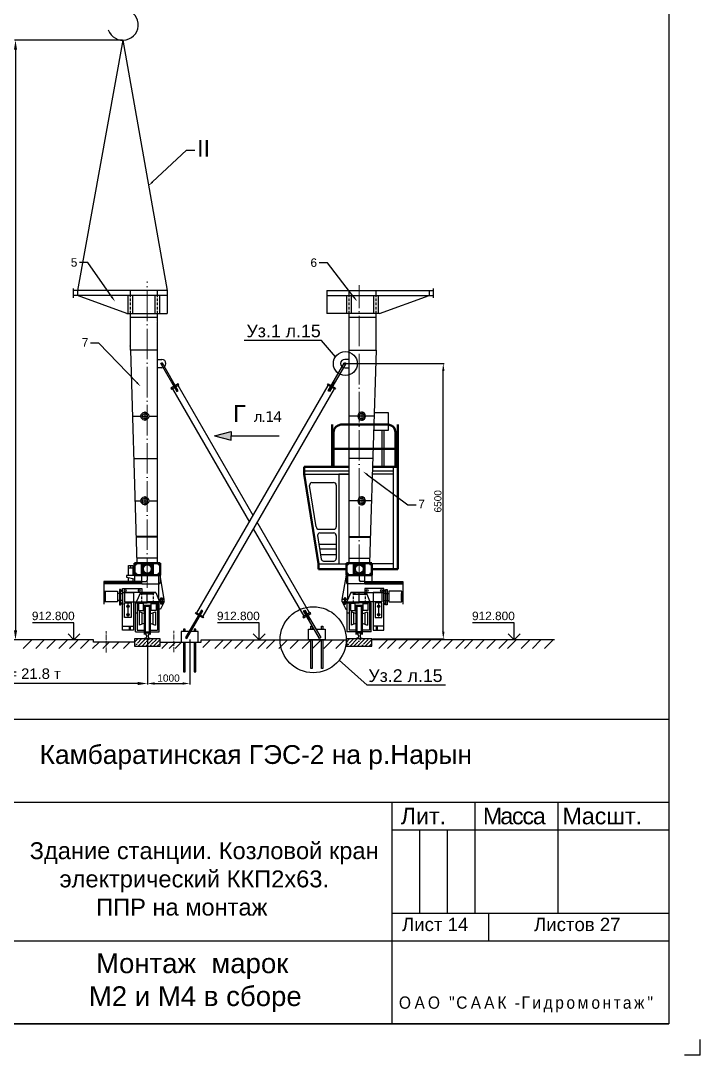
# Model space of a CAD drawing. Header units: millimetres. Extents: x 155577 to 993706, y -295114 to -113927.
# Drawn here: x 579703 to 595742, y -282929 to -258505 of the extents above; entities that cross this region are included whole.
import ezdxf
from ezdxf import colors
from ezdxf.entities.mleader import LeaderData, LeaderLine
from ezdxf.math import Vec2, Vec3

# ---------------------------------------------------------------- set-up
doc = ezdxf.new("R2010")
doc.units = ezdxf.units.MM
doc.linetypes.add('ACAD_ISO04W100', pattern=[30, 24, -3, 0, -3])
doc.linetypes.add('штриховая2', pattern=[9.525, 6.35, -3.175])
doc.layers.add('ось', color=160, linetype='Continuous', lineweight=15)
doc.layers.add('размер', color=84, linetype='Continuous', lineweight=18)
doc.styles.add('rom', font='times.ttf')
doc.styles.get("Standard").update_dxf_attribs({"font": 'arial.ttf'})
doc.dimstyles.new('ISO-25', dxfattribs={"dimtxt": 170, "dimasz": 170, "dimexe": 20, "dimexo": 10, "dimgap": 40, "dimtad": 1, "dimtxsty": 'Standard', "dimcen": 2.5, "dimadec": 0, "dimazin": 0, "dimtfac": 1, "dimtmove": 0, "dimatfit": 3, "dimfxl": 0, "dimarcsym": 0})

# ---------------------------------------------------------------- blocks, each defined once
blk = doc.blocks.new('ГАК ДЭКа')
blk.add_line((284780, 30287), (284780, 29857))
blk.add_circle((284780, 30387), 100)
blk.add_arc((284780, 29494), 363, 198.8478, 90)
blk = doc.blocks.new('A4')
for p, q in [((839385.34, -1948.12), (839385.34, -2235.12)), ((839385.34, -2235.12), (839200.34, -2235.12))]:
    blk.add_line(p, q)
at = {"color": 4}
for q in [(839390.34, -2237.62), (839387.84, -2240.12)]:
    blk.add_line((839390.34, -2240.12), q, dxfattribs=at)
blk = doc.blocks.new('*D63')
at = {"layer": 'Defpoints', "color": 0, "transparency": 16777216}
for p in [(575192, -273101), (582692, -273101), (575192, -274152)]:
    blk.add_point(p, dxfattribs=at)
at = {"layer": 'размер', "color": 0, "lineweight": -2, "transparency": 16777216}
for p, q in [((575192, -273111), (575192, -274172)), ((582692, -273111), (582692, -274172)), ((582467, -274152), (575417, -274152))]:
    blk.add_line(p, q, dxfattribs=at)
at = {"layer": 'размер', "color": 0, "transparency": 16777216}
for points in [[(575417, -274114), (575417, -274189), (575192, -274152)], [(582467, -274114), (582467, -274189), (582692, -274152)]]:
    blk.add_solid(points, dxfattribs=at)
at = {"layer": 'размер', "color": 0, "transparency": 16777216, "insert": (578942, -273922), "char_height": 170, "attachment_point": 5}
blk.add_mtext('{\\H1.4706x;R=7.5 м    г/п = 21.8 т}', dxfattribs=at)
blk = doc.blocks.new('М4')
at = {"lineweight": 50}
for p, q in [((512136, -37683), (512116, -37683)), ((511496, -38253), (511476, -38253))]:
    blk.add_line(p, q, dxfattribs=at)
at = {"lineweight": 30}
for p, q in [((512126, -43144), (512126, -37683)), ((511486, -38348), (511486, -38253)), ((511486, -38348), (511625, -42849)), ((512126, -38348), (511486, -38348)), ((511534, -39904), (511734, -39904)), ((511918, -39904), (512126, -39904)), ((511565, -40904), (512126, -40904)), ((511565, -40904), (512126, -40904)), ((511596, -41904), (511734, -41904)), ((511596, -41904), (511734, -41904)), ((511918, -41904), (512126, -41904)), ((511918, -41904), (512126, -41904))]:
    blk.add_line(p, q, dxfattribs=at)
for p, q in [((511826, -39795), (511826, -40012)), ((511826, -39795), (511826, -40012)), ((511756, -39904), (511896, -39904)), ((511756, -41904), (511896, -41904)), ((511826, -41795), (511826, -42012))]:
    blk.add_line(p, q)
at = {"lineweight": 40}
for p, q in [((511635, -42849), (511615, -42849)), ((511615, -42849), (511635, -42849)), ((512126, -42754), (511622, -42754)), ((512126, -42754), (511622, -42754)), ((512136, -43144), (512116, -43144))]:
    blk.add_line(p, q, dxfattribs=at)
at = {"lineweight": 30}
for centre in [(511826, -39904), (511826, -41904)]:
    blk.add_circle(centre, 92.2, dxfattribs=at)
for centre in [(511826, -39904), (511826, -41904)]:
    blk.add_circle(centre, 60)
blk = doc.blocks.new('М2')
at = {"lineweight": 30}
for p, q in [((510138, -36888), (510138, -37108)), ((512351, -36938), (510138, -36938)), ((512351, -37058), (510138, -37058)), ((510236, -36938), (510236, -37058)), ((511406, -37478), (510236, -37058)), ((511431, -37478), (511431, -37058)), ((511541, -37478), (511541, -37058)), ((512071, -37478), (512071, -37058)), ((512181, -37478), (512181, -37058)), ((512351, -36938), (512351, -37478)), ((511406, -37478), (511666, -37478)), ((511486, -38243), (511486, -37478)), ((512126, -37578), (511486, -37578)), ((511541, -37478), (512351, -37478)), ((512126, -37673), (512126, -37478))]:
    blk.add_line(p, q, dxfattribs=at)
for p, q in [((511486, -37058), (511486, -36938)), ((512126, -37058), (512126, -36938)), ((511426, -37478), (511546, -37478))]:
    blk.add_line(p, q)
at = {"linetype": 'штриховая2', "ltscale": 10}
for p, q in [((511486, -37478), (511486, -37058)), ((512126, -37478), (512126, -37058))]:
    blk.add_line(p, q, dxfattribs=at)
at = {"lineweight": 50}
for p, q in [((512136, -37673), (512116, -37673)), ((511496, -38243), (511476, -38243))]:
    blk.add_line(p, q, dxfattribs=at)
blk = doc.blocks.new('*D117')
at = {"layer": 'Defpoints', "color": 0, "transparency": 16777216}
for p in [(582692, -273101), (583692, -273101), (583692, -274152)]:
    blk.add_point(p, dxfattribs=at)
at = {"layer": 'размер', "color": 0, "lineweight": -2, "transparency": 16777216}
for p, q in [((582692, -273111), (582692, -274172)), ((583692, -273111), (583692, -274172)), ((582862, -274152), (583522, -274152))]:
    blk.add_line(p, q, dxfattribs=at)
at = {"layer": 'размер', "color": 0, "transparency": 16777216}
for points in [[(582862, -274123), (582862, -274180), (582692, -274152)], [(583522, -274123), (583522, -274180), (583692, -274152)]]:
    blk.add_solid(points, dxfattribs=at)
at = {"layer": 'размер', "color": 0, "transparency": 16777216, "insert": (583192, -274025), "char_height": 170, "attachment_point": 5}
blk.add_mtext('1000', dxfattribs=at)
blk = doc.blocks.new('*D118')
at = {"layer": 'Defpoints', "color": 0, "transparency": 16777216}
for p in [(587352, -266601), (589677, -266601), (587992, -273101)]:
    blk.add_point(p, dxfattribs=at)
at = {"layer": 'размер', "color": 0, "lineweight": -2, "transparency": 16777216}
for p, q in [((587362, -266601), (589697, -266601)), ((589677, -272931), (589677, -266771)), ((588002, -273101), (589697, -273101))]:
    blk.add_line(p, q, dxfattribs=at)
at = {"layer": 'размер', "color": 0, "transparency": 16777216}
for points in [[(589649, -266771), (589705, -266771), (589677, -266601)], [(589649, -272931), (589705, -272931), (589677, -273101)]]:
    blk.add_solid(points, dxfattribs=at)
at = {"layer": 'размер', "color": 0, "transparency": 16777216, "insert": (589550, -269851), "char_height": 170, "attachment_point": 5, "rotation": 90}
blk.add_mtext('6500', dxfattribs=at)
blk = doc.blocks.new('*D124')
at = {"layer": 'Defpoints', "color": 0, "transparency": 16777216}
for p in [(582115, -258966), (579580, -273121), (579683, -273121)]:
    blk.add_point(p, dxfattribs=at)
at = {"layer": 'размер', "color": 0, "lineweight": -2, "transparency": 16777216}
for p, q in [((582105, -258966), (579560, -258966)), ((579580, -259191), (579580, -272896)), ((579673, -273121), (579560, -273121))]:
    blk.add_line(p, q, dxfattribs=at)
at = {"layer": 'размер', "color": 0, "transparency": 16777216}
for points in [[(579543, -259191), (579618, -259191), (579580, -258966)], [(579543, -272896), (579618, -272896), (579580, -273121)]]:
    blk.add_solid(points, dxfattribs=at)
at = {"layer": 'размер', "color": 0, "transparency": 16777216, "insert": (579395, -266043), "char_height": 170, "attachment_point": 5, "rotation": 90}
blk.add_mtext('14.1 м', dxfattribs=at)
blk = doc.blocks.new('фаркоп')
for p, q in [((538783, -300891), (544983, -300891)), ((538643, -300988), (538643, -300952)), ((538668, -300988), (538668, -300952)), ((538668, -300988), (538668, -300952)), ((538693, -300988), (538693, -300952)), ((538693, -300988), (538693, -300952)), ((538718, -300988), (538718, -300952)), ((538718, -300988), (538718, -300952)), ((538743, -300988), (538743, -300952)), ((538743, -300988), (538743, -300952)), ((544983, -301050), (538783, -301050)), ((538793, -300988), (538793, -300952)), ((538793, -300988), (538793, -300952)), ((538818, -300988), (538818, -300952)), ((538818, -300988), (538818, -300952)), ((538843, -300988), (538843, -300952)), ((538843, -300988), (538843, -300952)), ((538868, -300988), (538868, -300952)), ((544898, -300988), (544898, -300952)), ((544923, -300988), (544923, -300952)), ((544923, -300988), (544923, -300952)), ((544948, -300988), (544948, -300952)), ((544948, -300988), (544948, -300952)), ((544973, -300988), (544973, -300952)), ((544973, -300988), (544973, -300952)), ((545023, -300988), (545023, -300952)), ((545023, -300988), (545023, -300952)), ((545048, -300988), (545048, -300952)), ((545048, -300988), (545048, -300952)), ((545073, -300988), (545073, -300952)), ((545073, -300988), (545073, -300952)), ((545098, -300988), (545098, -300952)), ((545098, -300988), (545098, -300952)), ((545123, -300988), (545123, -300952))]:
    blk.add_line(p, q)
at = {"color": 3}
for p, q in [((538768, -300988), (538768, -300952)), ((544998, -300988), (544998, -300952))]:
    blk.add_line(p, q, dxfattribs=at)
for points in [[(538753, -300870), (538783, -300870), (538783, -301070), (538753, -301070)], [(544983, -300870), (545013, -300870), (545013, -301070), (544983, -301070)], [(538143, -300988), (538893, -300988), (538893, -300952), (538143, -300952)], [(545623, -300988), (544873, -300988), (544873, -300952), (545623, -300952)]]:
    blk.add_lwpolyline(points, close=True)
blk = doc.blocks.new('М3')
at = {"lineweight": 30}
for p, q in [((474414, -36938), (476927, -36938)), ((474414, -36938), (474414, -37478)), ((474414, -37058), (476927, -37058)), ((474884, -37478), (474884, -37058)), ((474994, -37478), (474994, -37058)), ((475524, -37478), (475524, -37058)), ((475634, -37478), (475634, -37058)), ((475659, -37478), (476829, -37058)), ((476829, -36938), (476829, -37058)), ((476927, -36888), (476927, -37108)), ((474939, -37478), (474414, -37478)), ((474939, -37673), (474939, -37478)), ((475659, -37478), (474939, -37478)), ((475579, -37578), (474939, -37578)), ((475579, -37578), (475399, -37578)), ((475639, -37478), (475519, -37478)), ((475579, -38243), (475579, -37478))]:
    blk.add_line(p, q, dxfattribs=at)
for p, q in [((474939, -37058), (474939, -36938)), ((475579, -37058), (475579, -36938))]:
    blk.add_line(p, q)
at = {"linetype": 'штриховая2', "ltscale": 10}
for p, q in [((474939, -37478), (474939, -37058)), ((475579, -37478), (475579, -37058))]:
    blk.add_line(p, q, dxfattribs=at)
at = {"lineweight": 50}
for p, q in [((474929, -37673), (474949, -37673)), ((475569, -38243), (475589, -38243))]:
    blk.add_line(p, q, dxfattribs=at)

msp = doc.modelspace()

# ---------------------------------------------------------------- hatches: boundary and pattern name
for points in [[(584276.474, -268304.174), (584668.584, -268199.683), (584668.584, -268304.174), (584668.584, -268408.665)], [(582032.588, -272292.165), (582062.069, -272292.165), (582062.069, -271929.269), (582032.588, -271929.269)], [(588350.793, -271929.269), (588321.313, -271929.269), (588321.313, -272292.165), (588350.793, -272292.165)]]:
    msp.add_hatch(color=256).paths.add_polyline_path(points)
h = msp.add_hatch()
h.set_pattern_fill('ANSI35', color=256, scale=20, style=0)
h.set_pattern_definition([(45, (317539.57, 2942.89), (-89.80256, 89.80256), []), (45, (317629.37, 2942.89), (-89.80256, 89.80256), [158.75, -31.75, 0, -31.75])])
h.paths.add_polyline_path([(582391.691, -273100.717), (582391.691, -273270.717), (582991.691, -273270.717), (582991.691, -273100.717)])
h = msp.add_hatch()
h.set_pattern_fill('ANSI35', color=256, scale=20, style=0)
h.set_pattern_definition([(45, (322539.57, 2942.89), (-89.80256, 89.80256), []), (45, (322629.37, 2942.89), (-89.80256, 89.80256), [158.75, -31.75, 0, -31.75])])
h.paths.add_polyline_path([(587391.691, -273100.717), (587391.691, -273270.717), (587991.691, -273270.717), (587991.691, -273100.717)])

# ---------------------------------------------------------------- linework, layer by layer
for p, q in [((582114.802, -258965.871), (581041.691, -264874.717)), ((582114.802, -258965.871), (583156.691, -264874.717)), ((586803.033, -266055.517), (584976.457, -266055.517)), ((587133.487, -266438.247), (586803.033, -266055.517)), ((583001.691, -266600.717), (583061.691, -266600.717)), ((583031.691, -266570.717), (583031.691, -266630.717)), ((587381.691, -266600.717), (587321.691, -266600.717)), ((587351.691, -266570.717), (587351.691, -266630.717)), ((583266.102, -267042.73), (583297.279, -267024.73)), ((583278.602, -267064.381), (583309.779, -267046.381)), ((583278.602, -267064.381), (583309.779, -267046.381)), ((583282.842, -267194.724), (585099.892, -270341.947)), ((583291.102, -267086.031), (583322.279, -267068.031)), ((583291.102, -267086.031), (583322.279, -267068.031)), ((583303.602, -267107.682), (583334.779, -267089.682)), ((583303.602, -267107.682), (583334.779, -267089.682)), ((583316.102, -267129.333), (583347.279, -267111.333)), ((583316.102, -267129.333), (583347.279, -267111.333)), ((583341.102, -267172.634), (583372.279, -267154.634)), ((583341.102, -267172.634), (583372.279, -267154.634)), ((583353.602, -267194.284), (583384.779, -267176.284)), ((583353.602, -267194.284), (583384.779, -267176.284)), ((583366.102, -267215.935), (583397.279, -267197.935)), ((583366.102, -267215.935), (583397.279, -267197.935)), ((585191.691, -270182.947), (583420.54, -267115.224)), ((583378.602, -267237.586), (583409.779, -267219.586)), ((588382.596, -267760.717), (588046.065, -267760.717)), ((588382.596, -268174.589), (588382.596, -267760.717)), ((588033.271, -268174.589), (588382.596, -268174.589)), ((588229.651, -268174.589), (588229.651, -269040.717)), ((588269.568, -268174.589), (588269.568, -269040.717)), ((584276.474, -268304.174), (584668.584, -268199.683)), ((584276.474, -268304.174), (584668.584, -268408.665)), ((584668.584, -268199.683), (584668.584, -268304.174)), ((584668.584, -268408.665), (584668.584, -268304.174)), ((586391.691, -269130.717), (587451.691, -269130.717)), ((587999.079, -269130.717), (588498.556, -269130.717)), ((588498.556, -271450.717), (588498.556, -269040.717)), ((586391.691, -269210.717), (587451.691, -269210.717)), ((587451.691, -269210.717), (587211.691, -269210.717)), ((587211.691, -269210.717), (587211.691, -271330.717)), ((588498.556, -269210.717), (587996.606, -269210.717)), ((586676.326, -270456.675), (586519.126, -269476.484)), ((586574.634, -269409.781), (587087.609, -269409.781)), ((587151.159, -269467.855), (587151.159, -270452.638)), ((586520.54, -272484.581), (585283.49, -270341.947)), ((585191.691, -270500.947), (586382.842, -272564.081)), ((586675.226, -270449.816), (586676.326, -270456.675)), ((586738.776, -270510.717), (587088.49, -270510.717)), ((586764.549, -270593.954), (587091.42, -270593.954)), ((586709.04, -270660.657), (586798.324, -271217.366)), ((586740.956, -270859.661), (587151.159, -270859.661)), ((587151.159, -270656.017), (587151.159, -271200.735)), ((586759.363, -270974.436), (587151.159, -270974.436)), ((586780.297, -271104.964), (587151.159, -271104.964)), ((586731.691, -271330.717), (587391.691, -271330.717)), ((586852.582, -271262.799), (587091.42, -271262.799)), ((588498.556, -271330.717), (587991.691, -271330.717)), ((582250.575, -271424), (582346.121, -271424)), ((582298.348, -271367.207), (582298.348, -271424)), ((582391.691, -271590.717), (582391.691, -271740.717)), ((582559.741, -271800.717), (582559.741, -271590.717)), ((582691.691, -271590.717), (582691.691, -271716.044)), ((582959.691, -272170.717), (582959.691, -271590.717)), ((583091.691, -272170.717), (582991.691, -271590.717)), ((582991.691, -271590.717), (582991.691, -271765.451)), ((587291.691, -272170.717), (587391.691, -271590.717)), ((587391.691, -271590.717), (587391.691, -271765.451)), ((587423.691, -272170.717), (587423.691, -271590.717)), ((587691.691, -271590.717), (587691.691, -271716.044)), ((587823.641, -271800.717), (587823.641, -271590.717)), ((587991.691, -271590.717), (587991.691, -271740.717)), ((582391.691, -271600.717), (582198.711, -271600.717)), ((582198.711, -271600.717), (582198.711, -271643.945)), ((582198.711, -271643.945), (582391.691, -271680.355)), ((582559.741, -271740.717), (582656.657, -271740.717)), ((582559.741, -271800.717), (582963.827, -271800.717)), ((587823.641, -271800.717), (587419.555, -271800.717)), ((587823.641, -271740.717), (587726.725, -271740.717)), ((582234.144, -272262.72), (582234.144, -272572.604)), ((582411.691, -272220.717), (582691.691, -272220.717)), ((582411.691, -272930.717), (582411.691, -272247.795)), ((582411.691, -272247.795), (582691.691, -272247.795)), ((582451.691, -272247.795), (582451.691, -272890.717)), ((582631.691, -272320.717), (582631.691, -272950.717)), ((582971.691, -272247.795), (582691.691, -272247.795)), ((582931.691, -272247.795), (582931.691, -272890.717)), ((582959.691, -272170.717), (583091.691, -272170.717)), ((582971.691, -272220.717), (582971.691, -272200.717)), ((582971.691, -272220.717), (582971.691, -272200.717)), ((582971.691, -272930.717), (582971.691, -272247.795)), ((583091.691, -272220.717), (583004.327, -272397.795)), ((583091.691, -272220.717), (583091.691, -272170.717)), ((587423.691, -272170.717), (587291.691, -272170.717)), ((587291.691, -272220.717), (587291.691, -272170.717)), ((587291.691, -272220.717), (587379.055, -272397.795)), ((587411.691, -272220.717), (587411.691, -272200.717)), ((587411.691, -272220.717), (587411.691, -272200.717)), ((587411.691, -272930.717), (587411.691, -272247.795)), ((587411.691, -272247.795), (587691.691, -272247.795)), ((587451.691, -272247.795), (587451.691, -272890.717)), ((587971.691, -272220.717), (587691.691, -272220.717)), ((587971.691, -272247.795), (587691.691, -272247.795)), ((587751.691, -272320.717), (587751.691, -272950.717)), ((587931.691, -272247.795), (587931.691, -272890.717)), ((587971.691, -272930.717), (587971.691, -272247.795)), ((588149.238, -272262.72), (588149.238, -272572.604)), ((582197.592, -272331.684), (582270.35, -272331.684)), ((582197.592, -272528.686), (582270.35, -272528.686)), ((582411.691, -272480.794), (582451.691, -272480.794)), ((582631.691, -272510.642), (582498.612, -272459.098)), ((582498.612, -272459.098), (582498.612, -272777.191)), ((582559.204, -272482.567), (582559.204, -272753.723)), ((582751.691, -272510.642), (582884.77, -272459.098)), ((582751.691, -272510.642), (582751.691, -272725.647)), ((582824.177, -272482.567), (582824.177, -272753.723)), ((582884.77, -272459.098), (582884.77, -272777.191)), ((582971.691, -272480.794), (582931.691, -272480.794)), ((583004.327, -272397.795), (582971.691, -272397.795)), ((586393.602, -272459.719), (586424.779, -272441.719)), ((586406.102, -272481.37), (586437.279, -272463.37)), ((586406.102, -272481.37), (586437.279, -272463.37)), ((586418.602, -272503.02), (586449.779, -272485.02)), ((586418.602, -272503.02), (586449.779, -272485.02)), ((586431.102, -272524.671), (586462.279, -272506.671)), ((586431.102, -272524.671), (586462.279, -272506.671)), ((586456.102, -272567.972), (586487.279, -272549.972)), ((586456.102, -272567.972), (586487.279, -272549.972)), ((586468.602, -272589.623), (586499.779, -272571.623)), ((586468.602, -272589.623), (586499.779, -272571.623)), ((587379.055, -272397.795), (587411.691, -272397.795)), ((587411.691, -272480.794), (587451.691, -272480.794)), ((587631.691, -272510.642), (587498.612, -272459.098)), ((587498.612, -272459.098), (587498.612, -272777.191)), ((587559.204, -272482.567), (587559.204, -272753.723)), ((587631.691, -272510.642), (587631.691, -272725.647)), ((587751.691, -272510.642), (587884.77, -272459.098)), ((587824.177, -272482.567), (587824.177, -272753.723)), ((587884.77, -272459.098), (587884.77, -272777.191)), ((587971.691, -272480.794), (587931.691, -272480.794)), ((588185.79, -272331.684), (588113.032, -272331.684)), ((588185.79, -272528.686), (588113.032, -272528.686)), ((580960.893, -272720.717), (579978.116, -272720.717)), ((580960.893, -273120.717), (580960.893, -272720.717)), ((582631.691, -272725.647), (582498.612, -272777.191)), ((582751.691, -272725.647), (582884.77, -272777.191)), ((585328.895, -272720.717), (584346.118, -272720.717)), ((585328.895, -273120.717), (585328.895, -272720.717)), ((586481.102, -272611.273), (586512.279, -272593.273)), ((586481.102, -272611.273), (586512.279, -272593.273)), ((586493.602, -272632.924), (586524.779, -272614.924)), ((586493.602, -272632.924), (586524.779, -272614.924)), ((586506.102, -272654.575), (586537.279, -272636.575)), ((587631.691, -272725.647), (587498.612, -272777.191)), ((587751.691, -272725.647), (587884.77, -272777.191)), ((591348.59, -272720.717), (590365.814, -272720.717)), ((591348.59, -273120.717), (591348.59, -272720.717)), ((580960.893, -273120.717), (580819.471, -272979.296)), ((580960.893, -273120.717), (581102.314, -272979.296)), ((582411.691, -272930.717), (582971.691, -272930.717)), ((582451.691, -272890.717), (582631.691, -272890.717)), ((582631.691, -272950.717), (582631.691, -272973.111)), ((582671.691, -273010.767), (582671.691, -273056.578)), ((582711.691, -273010.767), (582711.691, -273056.578)), ((582751.691, -272890.717), (582931.691, -272890.717)), ((582751.691, -272950.717), (582751.691, -272973.111)), ((585328.895, -273120.717), (585187.473, -272979.296)), ((585328.895, -273120.717), (585470.316, -272979.296)), ((587971.691, -272930.717), (587411.691, -272930.717)), ((587631.691, -272890.717), (587451.691, -272890.717)), ((587631.691, -272950.717), (587631.691, -272973.111)), ((587671.691, -273010.767), (587671.691, -273056.578)), ((587711.691, -273010.767), (587711.691, -273056.578)), ((587931.691, -272890.717), (587751.691, -272890.717)), ((587751.691, -272950.717), (587751.691, -272973.111)), ((591348.59, -273120.717), (591207.169, -272979.296)), ((591348.59, -273120.717), (591490.011, -272979.296)), ((581422.691, -273120.717), (568055.617, -273120.717)), ((579761.924, -273324.364), (579965.571, -273120.717)), ((580056.364, -273324.364), (580260.011, -273120.717)), ((580318.997, -273324.364), (580522.643, -273120.717)), ((580604.141, -273324.364), (580807.788, -273120.717)), ((580604.141, -273324.364), (580807.788, -273120.717)), ((580604.141, -273324.364), (580807.788, -273120.717)), ((580851.764, -273324.364), (581055.411, -273120.717)), ((581114.397, -273324.364), (581318.043, -273120.717)), ((581399.541, -273324.364), (581551.188, -273172.717)), ((581422.691, -273172.717), (581422.691, -273120.717)), ((582391.691, -273172.717), (581422.691, -273172.717)), ((581640.595, -273324.364), (581792.242, -273172.717)), ((581640.595, -273324.364), (581792.242, -273172.717)), ((581867.748, -273324.364), (582019.395, -273172.717)), ((582130.381, -273324.364), (582282.027, -273172.717)), ((582631.691, -273085.717), (582631.691, -273100.717)), ((582631.691, -273100.717), (582751.691, -273100.717)), ((582751.691, -273085.717), (582751.691, -273100.717)), ((582991.691, -273172.717), (583960.691, -273172.717)), ((583031.796, -273324.364), (583183.442, -273172.717)), ((583205.787, -273324.364), (583357.434, -273172.717)), ((583344.988, -273324.364), (583496.634, -273172.717)), ((583960.691, -273172.717), (583960.691, -273120.717)), ((583960.691, -273120.717), (587391.691, -273120.717)), ((584001.187, -273304.364), (584184.834, -273120.717)), ((584286.332, -273324.364), (584489.979, -273120.717)), ((584487.498, -273324.364), (584691.145, -273120.717)), ((584487.498, -273324.364), (584691.145, -273120.717)), ((584754.539, -273324.364), (584958.186, -273120.717)), ((585017.171, -273324.364), (585220.818, -273120.717)), ((585302.316, -273324.364), (585505.963, -273120.717)), ((585503.482, -273324.364), (585707.129, -273120.717)), ((585503.482, -273324.364), (585707.129, -273120.717)), ((585797.99, -273324.364), (586001.637, -273120.717)), ((586060.622, -273324.364), (586264.269, -273120.717)), ((586345.767, -273324.364), (586549.414, -273120.717)), ((586345.767, -273324.364), (586549.414, -273120.717)), ((586345.767, -273324.364), (586549.414, -273120.717)), ((586593.39, -273324.364), (586797.037, -273120.717)), ((586856.022, -273324.364), (587059.669, -273120.717)), ((587141.167, -273324.364), (587344.814, -273120.717)), ((587631.691, -273085.717), (587631.691, -273100.717)), ((587751.691, -273100.717), (587631.691, -273100.717)), ((587751.691, -273085.717), (587751.691, -273100.717)), ((592300.265, -273120.717), (587991.691, -273120.717)), ((588157.151, -273324.364), (588360.798, -273120.717)), ((588358.317, -273324.364), (588561.964, -273120.717)), ((588358.317, -273324.364), (588561.964, -273120.717)), ((588629.455, -273324.364), (588833.102, -273120.717)), ((588892.088, -273324.364), (589095.734, -273120.717)), ((589177.232, -273324.364), (589380.879, -273120.717)), ((589177.232, -273324.364), (589380.879, -273120.717)), ((589177.232, -273324.364), (589380.879, -273120.717)), ((589424.855, -273324.364), (589628.502, -273120.717)), ((589687.488, -273324.364), (589891.134, -273120.717)), ((589972.632, -273324.364), (590176.279, -273120.717)), ((590173.798, -273324.364), (590377.445, -273120.717)), ((590173.798, -273324.364), (590377.445, -273120.717)), ((590440.839, -273324.364), (590644.486, -273120.717)), ((590703.472, -273324.364), (590907.118, -273120.717)), ((590988.616, -273324.364), (591192.263, -273120.717)), ((591189.782, -273324.364), (591393.429, -273120.717)), ((591189.782, -273324.364), (591393.429, -273120.717)), ((591516.246, -273324.364), (591719.892, -273120.717)), ((591778.878, -273324.364), (591982.525, -273120.717)), ((592064.023, -273324.364), (592267.67, -273120.717)), ((592064.023, -273324.364), (592267.67, -273120.717)), ((592064.023, -273324.364), (592267.67, -273120.717)), ((587221.028, -273600.044), (587878.564, -274193.15)), ((589728.423, -274193.15), (587878.564, -274193.15)), ((570797.977, -274991.582), (594999.942, -274991.582)), ((570797.977, -276953.904), (594999.942, -276953.904)), ((570797.977, -276953.904), (594999.942, -276953.904)), ((588458.871, -276953.904), (588458.871, -282186.761)), ((590421.192, -276953.904), (590421.192, -279570.333)), ((592383.514, -276953.904), (592383.514, -279570.333)), ((594999.942, -276781.361), (594999.942, -282186.761)), ((588458.871, -277608.011), (594999.942, -277608.011)), ((589112.978, -277608.011), (589112.978, -279570.333)), ((589767.085, -277608.011), (589767.085, -279570.333)), ((588458.871, -279570.333), (594999.942, -279570.333)), ((590743.664, -279570.333), (590743.664, -280224.44)), ((570797.977, -280224.44), (594999.942, -280224.44)), ((594999.942, -282186.761), (576818.142, -282186.761)), ((576818.142, -282186.761), (594999.942, -282186.761))]:
    msp.add_line(p, q)
at = {"color": 1}
msp.add_line((582281.691, -266179.717), (582281.691, -266189.717), dxfattribs=at)
at = {"lineweight": 30}
for p, q in [((582931.691, -266500.717), (583031.691, -266500.717)), ((583031.691, -266700.717), (582931.691, -266700.717)), ((587451.691, -266500.717), (587351.691, -266500.717)), ((587351.691, -266700.717), (587451.691, -266700.717)), ((587451.691, -266700.717), (587451.691, -266500.717)), ((584668.584, -268304.174), (585801.059, -268304.174)), ((582431.137, -270795.811), (582447.054, -271310.717)), ((587952.244, -270795.811), (587936.328, -271310.717)), ((582931.691, -271310.717), (582931.691, -271090.717)), ((587451.691, -271310.717), (587451.691, -271090.717)), ((582931.691, -271190.717), (582443.345, -271190.717)), ((582931.691, -271190.717), (582443.345, -271190.717)), ((587451.691, -271190.717), (587940.037, -271190.717)), ((587451.691, -271190.717), (587940.037, -271190.717)), ((582559.741, -271740.717), (581664.691, -271740.717)), ((581664.691, -271740.717), (581664.691, -272278.733)), ((582559.741, -271770.717), (581664.691, -271770.717)), ((582559.741, -271800.717), (581664.691, -271800.717)), ((587823.641, -271740.717), (588718.691, -271740.717)), ((587823.641, -271770.717), (588718.691, -271770.717)), ((587823.641, -271800.717), (588718.691, -271800.717)), ((588718.691, -271740.717), (588718.691, -272278.733)), ((581694.801, -271971.775), (581664.691, -272005.043)), ((581664.691, -272058.138), (581664.691, -272163.297)), ((581694.801, -271971.775), (581694.801, -272226.691)), ((581694.801, -271971.775), (581989.548, -271971.775)), ((581694.801, -272196.565), (581694.801, -272024.87)), ((581694.801, -272024.87), (581694.801, -272057.481)), ((581989.548, -271971.775), (581989.548, -272226.691)), ((582062.069, -272024.87), (581989.548, -272024.87)), ((582106.597, -271986.666), (582062.069, -271929.269)), ((582527.185, -272000.717), (582447.185, -272200.717)), ((582527.185, -272000.717), (582891.691, -272000.717)), ((582891.691, -272000.717), (582691.691, -272000.717)), ((582891.691, -272000.717), (582971.691, -272200.717)), ((587491.691, -272000.717), (587411.691, -272200.717)), ((587491.691, -272000.717), (587691.691, -272000.717)), ((587856.197, -272000.717), (587491.691, -272000.717)), ((587856.197, -272000.717), (587936.197, -272200.717)), ((588276.784, -271986.666), (588321.313, -271929.269)), ((588321.313, -272024.87), (588393.833, -272024.87)), ((588688.581, -271971.775), (588393.833, -271971.775)), ((588393.833, -271971.775), (588393.833, -272226.691)), ((588688.581, -271971.775), (588718.691, -272005.043)), ((588688.581, -271971.775), (588688.581, -272226.691)), ((588688.581, -272196.565), (588688.581, -272024.87)), ((588688.581, -272024.87), (588688.581, -272057.481)), ((588718.691, -272058.138), (588718.691, -272163.297)), ((581694.801, -272226.691), (581664.691, -272193.423)), ((581989.548, -272226.691), (581694.801, -272226.691)), ((582062.069, -272196.565), (581989.548, -272196.565)), ((582062.069, -272292.165), (582106.597, -272234.768)), ((582447.185, -272220.717), (582447.185, -272200.717)), ((582447.185, -272220.717), (582447.185, -272200.717)), ((583091.691, -272220.717), (582691.691, -272220.717)), ((587291.691, -272220.717), (587691.691, -272220.717)), ((587936.197, -272220.717), (587936.197, -272200.717)), ((587936.197, -272220.717), (587936.197, -272200.717)), ((588321.313, -272292.165), (588276.784, -272234.768)), ((588321.313, -272196.565), (588393.833, -272196.565)), ((588393.833, -272226.691), (588688.581, -272226.691)), ((588688.581, -272226.691), (588718.691, -272193.423)), ((582106.597, -272797.466), (582361.691, -272797.466)), ((582266.707, -272797.466), (582266.707, -272893.839)), ((582287.575, -272797.466), (582287.575, -272893.839)), ((588276.784, -272797.466), (588021.691, -272797.466)), ((588095.807, -272797.466), (588095.807, -272893.839)), ((588116.675, -272797.466), (588116.675, -272893.839))]:
    msp.add_line(p, q, dxfattribs=at)
at = {"color": 3}
for p, q in [((583328.602, -267150.983), (583359.779, -267132.983)), ((586443.602, -272546.321), (586474.779, -272528.321))]:
    msp.add_line(p, q, dxfattribs=at)
at = {"lineweight": 50}
for p, q in [((587057.609, -269040.717), (587057.609, -268040.717)), ((588382.596, -268040.717), (587256.722, -268040.717)), ((588599.898, -269040.717), (588599.898, -268040.717)), ((587057.609, -268288.624), (587087.609, -268288.624)), ((587057.609, -268316.505), (587087.609, -268316.505)), ((587087.609, -269040.717), (587087.609, -268215.625)), ((588551.709, -269040.717), (588551.709, -268215.625)), ((588551.709, -268288.624), (588599.898, -268288.624)), ((588551.709, -268316.505), (588599.898, -268316.505)), ((587087.609, -268609.333), (588551.709, -268609.333)), ((587057.609, -268869.38), (587087.609, -268869.38)), ((587057.609, -268897.261), (587087.609, -268897.261)), ((588551.709, -268869.38), (588599.898, -268869.38)), ((588551.709, -268897.261), (588599.898, -268897.261)), ((586391.691, -269040.717), (587451.691, -269040.717)), ((586391.691, -269040.717), (586391.691, -269210.717)), ((588001.861, -269040.717), (588599.898, -269040.717)), ((588599.898, -271450.717), (588599.898, -269040.717)), ((586731.691, -271330.717), (586391.691, -269210.717)), ((582391.691, -271310.717), (582991.691, -271310.717)), ((582391.691, -271310.717), (582391.691, -271590.717)), ((582991.691, -271310.717), (582991.691, -271590.717)), ((586731.691, -271450.717), (586731.691, -271330.717)), ((587991.691, -271310.717), (587391.691, -271310.717)), ((587391.691, -271310.717), (587391.691, -271590.717)), ((587991.691, -271310.717), (587991.691, -271590.717)), ((582391.691, -271590.717), (582991.691, -271590.717)), ((587391.691, -271450.717), (586731.691, -271450.717)), ((587991.691, -271590.717), (587391.691, -271590.717)), ((587991.691, -271590.717), (587391.691, -271590.717)), ((588599.898, -271450.717), (587991.691, -271450.717)), ((582631.712, -272291.862), (582631.208, -272991.962)), ((582631.691, -272320.717), (582751.691, -272320.717)), ((582751.712, -272291.862), (582751.208, -272991.962)), ((587631.67, -272291.862), (587632.174, -272991.962)), ((587751.691, -272320.717), (587631.691, -272320.717)), ((587751.67, -272291.862), (587752.174, -272991.962)), ((582751.238, -272950.76), (582631.691, -272950.717)), ((587632.144, -272950.76), (587751.691, -272950.717))]:
    msp.add_line(p, q, dxfattribs=at)
at = {"lineweight": 40}
for p, q in [((582441.137, -270795.811), (582421.137, -270795.811)), ((587942.244, -270795.811), (587962.244, -270795.811)), ((582941.691, -271090.717), (582921.691, -271090.717)), ((587441.691, -271090.717), (587461.691, -271090.717))]:
    msp.add_line(p, q, dxfattribs=at)
at = {"linetype": 'штриховая2', "ltscale": 10}
for p, q in [((582553.375, -272000.717), (582553.375, -272220.717)), ((582830.007, -272000.717), (582830.007, -272220.717)), ((587553.375, -272000.717), (587553.375, -272220.717)), ((587830.007, -272000.717), (587830.007, -272220.717))]:
    msp.add_line(p, q, dxfattribs=at)
for points in [[(583016.102, -266609.717), (583391.102, -267259.236), (583422.279, -267241.236), (583047.279, -266591.717)], [(583438.293, -267104.974), (583423.293, -267078.993), (583250.088, -267178.993), (583265.088, -267204.974)], [(582062.069, -271929.269), (582032.588, -271929.269), (582032.588, -272292.165), (582062.069, -272292.165)], [(588321.313, -271929.269), (588350.793, -271929.269), (588350.793, -272292.165), (588321.313, -272292.165)], [(582597.829, -272263.34), (582484.576, -272263.34), (582484.576, -272428.368), (582597.829, -272428.368)], [(582785.553, -272263.34), (582898.806, -272263.34), (582898.806, -272428.368), (582785.553, -272428.368)], [(582999.903, -272143.177), (583054.983, -272143.177), (583054.983, -272170.717), (582999.903, -272170.717)], [(582999.903, -272220.717), (583054.983, -272220.717), (583054.983, -272248.257), (582999.903, -272248.257)], [(583013.832, -272131.07), (583041.054, -272131.07), (583041.054, -272276.44), (583013.832, -272276.44)], [(587383.479, -272143.177), (587328.398, -272143.177), (587328.398, -272170.717), (587383.479, -272170.717)], [(587383.479, -272220.717), (587328.398, -272220.717), (587328.398, -272248.257), (587383.479, -272248.257)], [(587369.55, -272131.07), (587342.327, -272131.07), (587342.327, -272276.44), (587369.55, -272276.44)], [(587597.829, -272263.34), (587484.576, -272263.34), (587484.576, -272428.368), (587597.829, -272428.368)], [(587785.553, -272263.34), (587898.806, -272263.34), (587898.806, -272428.368), (587785.553, -272428.368)], [(586553.293, -272500.312), (586538.293, -272474.331), (586365.088, -272574.331), (586380.088, -272600.312)], [(586756.102, -273087.587), (586381.102, -272438.068), (586412.279, -272420.068), (586787.279, -273069.587)], [(582991.691, -273100.717), (582391.691, -273100.717), (582391.691, -273270.717), (582991.691, -273270.717)], [(587991.691, -273100.717), (587391.691, -273100.717), (587391.691, -273270.717), (587991.691, -273270.717)]]:
    msp.add_lwpolyline(points, close=True)
at = {"lineweight": 50}
for points in [[(582563.753, -271322.832), (582819.628, -271322.832), (582819.628, -271578.602), (582563.753, -271578.602)], [(587819.628, -271322.832), (587563.753, -271322.832), (587563.753, -271578.602), (587819.628, -271578.602)]]:
    msp.add_lwpolyline(points, close=True, dxfattribs=at)
for points in [[(582250.575, -271600.717), (582250.575, -271367.207), (582346.121, -271367.207), (582346.121, -271600.717)], [(582346.121, -271671.757), (582346.121, -271740.717), (582250.575, -271740.717), (582250.575, -271653.73)], [(582062.069, -272292.165), (582062.069, -271929.269)], [(582106.597, -271986.666), (582106.597, -272292.165)], [(588276.784, -271986.666), (588276.784, -272292.165)], [(588321.313, -272292.165), (588321.313, -271929.269)], [(586548.691, -272870.717), (586548.691, -272800.717), (586584.691, -272800.717), (586584.691, -272870.717)], [(586798.691, -272870.717), (586798.691, -272800.717), (586834.691, -272800.717), (586834.691, -272870.717)], [(583680.898, -272922.717), (583491.691, -272922.717), (583491.691, -273172.717), (583891.691, -273172.717), (583891.691, -272922.717), (583722.467, -272922.717)], [(583584.691, -272922.717), (583584.691, -272872.717), (583548.691, -272872.717), (583548.691, -272922.717)], [(583834.691, -272922.717), (583834.691, -272872.717), (583798.691, -272872.717), (583798.691, -272922.717)], [(586672.462, -272870.717), (586891.691, -272870.717), (586891.691, -273120.717), (586491.691, -273120.717), (586491.691, -272870.717), (586630.892, -272870.717)], [(583548.691, -273172.717), (583548.691, -273872.717), (583584.691, -273872.717), (583584.691, -273172.717)], [(583798.691, -273172.717), (583798.691, -273872.717), (583834.691, -273872.717), (583834.691, -273172.717)], [(586584.691, -273120.717), (586584.691, -273800.717), (586548.691, -273800.717), (586548.691, -273120.717)], [(586834.691, -273120.717), (586834.691, -273800.717), (586798.691, -273800.717), (586798.691, -273120.717)]]:
    msp.add_lwpolyline(points)
at = {"lineweight": 30}
for points in [[(582062.069, -272024.87), (582106.597, -272024.87), (582106.597, -272196.565), (582062.069, -272196.565)], [(588321.313, -272024.87), (588276.784, -272024.87), (588276.784, -272196.565), (588321.313, -272196.565)]]:
    msp.add_lwpolyline(points, dxfattribs=at)
for points in [[(582106.597, -271906.058), (582559.779, -271906.058), (582559.779, -272000.717), (582106.597, -272000.717)], [(582361.691, -272893.839), (582106.597, -272893.839), (582106.597, -272000.717), (582361.691, -272000.717)], [(582691.691, -272000.717), (582156.597, -272000.717), (582156.597, -272220.717), (582691.691, -272220.717)], [(582527.185, -272000.717), (582830.007, -272000.717), (582830.007, -272039.654), (582527.185, -272039.654)], [(587856.197, -272000.717), (587553.375, -272000.717), (587553.375, -272039.654), (587856.197, -272039.654)], [(587691.691, -272000.717), (588226.784, -272000.717), (588226.784, -272220.717), (587691.691, -272220.717)], [(588276.784, -271906.058), (587823.603, -271906.058), (587823.603, -272000.717), (588276.784, -272000.717)], [(588021.691, -272893.839), (588276.784, -272893.839), (588276.784, -272000.717), (588021.691, -272000.717)], [(582156.596, -272248.38), (582311.693, -272248.38), (582311.693, -272591.825), (582156.596, -272591.825)], [(588226.786, -272248.38), (588071.689, -272248.38), (588071.689, -272591.825), (588226.786, -272591.825)]]:
    msp.add_lwpolyline(points, close=True, dxfattribs=at)
for centre, radius in [((587364.902, -266600.27), 282.497), ((582553.375, -272018.493), 12.621), ((582799.996, -272018.493), 12.621), ((587583.385, -272018.493), 12.621), ((587830.007, -272018.493), 12.621), ((586606.205, -273119.123), 780.571)]:
    msp.add_circle(centre, radius)
for centre, radius in [((583031.691, -266600.717), 20), ((587351.691, -266600.717), 20), ((582167.672, -271954.888), 21.568), ((582501.092, -271954.888), 21.568), ((587882.29, -271954.888), 21.568), ((588215.71, -271954.888), 21.568), ((582234.144, -272331.684), 26.535), ((588149.238, -272331.684), 26.535), ((582234.144, -272528.686), 26.535), ((588149.238, -272528.686), 26.535)]:
    msp.add_circle(centre, radius, dxfattribs=at)
at = {"linetype": 'штриховая2'}
for centre in [(583031.691, -266600.717), (587351.691, -266600.717)]:
    msp.add_circle(centre, 18, dxfattribs=at)
at = {"lineweight": 50}
for centre, radius in [((582419.952, -271335.448), 10.358), ((582587.076, -271342.584), 10.358), ((582691.691, -271450.717), 106.456), ((582796.306, -271342.584), 10.358), ((582963.43, -271335.448), 10.358), ((587419.952, -271335.448), 10.358), ((587587.076, -271342.584), 10.358), ((587691.691, -271450.717), 106.456), ((587796.306, -271342.584), 10.358), ((587963.43, -271335.448), 10.358), ((582419.952, -271565.987), 10.358), ((582587.076, -271558.851), 10.358), ((582796.306, -271558.851), 10.358), ((582963.43, -271565.987), 10.358), ((587419.952, -271565.987), 10.358), ((587587.076, -271558.851), 10.358), ((587796.306, -271558.851), 10.358), ((587963.43, -271565.987), 10.358)]:
    msp.add_circle(centre, radius, dxfattribs=at)
at = {"lineweight": 30}
for centre, start, end in [((583031.691, -266600.717), 270, 90), ((587351.691, -266600.717), 90, 270)]:
    msp.add_arc(centre, 100, start, end, dxfattribs=at)
at = {"lineweight": 50}
for centre, start, end in [((587273.524, -268226.171), 95.1767424, 176.7533125), ((588365.794, -268226.171), 3.2466875, 84.8232576)]:
    msp.add_arc(centre, 186.214, start, end, dxfattribs=at)
for centre, radius, start, end in [((586587.376, -269476.832), 68.251, 100.7594211, 179.7077787), ((587088.49, -269472.626), 62.851, 4.3535356, 90.8029395), ((586743.269, -270442.421), 68.444, 186.2026332, 266.2360537), ((586777.29, -270661.005), 68.251, 100.7594211, 179.7077787), ((587088.49, -270447.867), 62.851, 269.1970605, 355.6464644), ((587083.065, -270661.778), 68.337, 355.1639543, 82.9774814), ((586853.992, -271205.999), 56.817, 186.6822384, 271.4224475), ((587083.065, -271194.974), 68.337, 277.0225186, 355.1639543), ((582659.351, -271707.334), 33.492, 265.3865224, 344.9252541), ((582955.387, -271765.408), 36.304, 283.4427096, 359.9326595), ((587427.995, -271765.408), 36.304, 180.0673405, 256.5572904), ((587724.031, -271707.334), 33.492, 195.0747459, 274.6134776), ((582620.495, -273025.077), 53.159, 15.6172059, 77.8413216), ((582627.516, -273037.963), 47.937, 274.9963566, 337.1497727), ((582762.887, -273025.077), 53.159, 102.1586784, 164.3827941), ((582755.866, -273037.963), 47.937, 202.8502273, 265.0036434), ((587620.495, -273025.077), 53.159, 15.6172059, 77.8413216), ((587627.516, -273037.963), 47.937, 274.9963566, 337.1497727), ((587762.887, -273025.077), 53.159, 102.1586784, 164.3827941), ((587755.866, -273037.963), 47.937, 202.8502273, 265.0036434)]:
    msp.add_arc(centre, radius, start, end)
at = {"layer": 'ось', "linetype": 'ACAD_ISO04W100', "ltscale": 30}
for p, q in [((582691.691, -271897.202), (582691.691, -264663.679)), ((587691.691, -271590.717), (587691.691, -264745.796))]:
    msp.add_line(p, q, dxfattribs=at)
at = {"layer": 'ось', "linetype": 'ACAD_ISO04W100', "ltscale": 5}
for p, q in [((581722.691, -273418.554), (581722.691, -272918.152)), ((583316.691, -273411.585), (583316.691, -272911.182))]:
    msp.add_line(p, q, dxfattribs=at)

# ---------------------------------------------------------------- block references
at = {"color": 4, "xscale": 148.5, "yscale": 148.5, "zscale": 148.5}
msp.add_blockref('A4', (-124053723.336, 49729.164), dxfattribs=at)
for name, p in [('ГАК ДЭКа', (297334.722, -288096.7)), ('М2', (70805.606, -227937.149)), ('М3', (112512.403, -227937.149)), ('М4', (70805.606, -227937.149))]:
    msp.add_blockref(name, p)
at = {"xscale": -1}
msp.add_blockref('М4', (1099577.776, -227937.149), dxfattribs=at)
at = {"rotation": 60.00000000143756}
msp.add_blockref('фаркоп', (53892.211, -588639.276), dxfattribs=at)

# ---------------------------------------------------------------- texts
at = {"attachment_point": 1}
for s, insert, char_height, width in [('Уз.1 л.15', (585032.586, -265678.952), 300, 2459.34962), ('912.800', (579966.893, -272456.654), 200, 663.51782), ('912.800', (584334.895, -272456.654), 200, 663.51782), ('912.800', (590354.59, -272456.654), 200, 663.51782), ('Камбаратинская ГЭС-2 на р.Нарын', (580149.627, -275606.474), 444.79287, 15409.40209), ('{\\H1.5x;Лит.}', (588673.489, -277083.468), 261.64286, 1218.85232), ('{\\H1.5x;\\T0.9;Масса}', (590612.176, -277083.468), 261.64286, 1218.85232), ('{\\H1.5x;Масшт.}', (592489.051, -277083.468), 261.64286, 1218.85232), ('\\pi102.31;Здание станции. Козловой кран \\P\\pi808.31;электрический ККП2х63.\\P\\pi1671.1;ППР на монтаж', (579812.604, -277899.289), 399.33282, 8449.96999), ('Лист 14', (588702.951, -279683.028), 313.9714, 2154.93112), ('Листов 27', (591819.757, -279683.028), 313.9714, 2154.93112), ('\\pi347.42;Монтаж  марок \\P\\pi176.83;М2 и М4 в сборе', (581134.051, -280523.598), 465.88829, 5420.43868)]:
    msp.add_mtext(s, dxfattribs=dict(at, insert=insert, char_height=char_height, width=width))
at = {"color": 70, "insert": (585843.789, -267579.033), "char_height": 550, "width": 1279.71216, "attachment_point": 3}
msp.add_mtext('{\\fVerdana|b0|i0|c204|p34;\\H0.72727x;\\T0.85;Г\\H1.375x; \\H0.45455x;л.14}', dxfattribs=at)
at = {"insert": (587908.535, -273816.585), "char_height": 300, "attachment_point": 1}
msp.add_mtext('Уз.2 л.15', dxfattribs=at)
at = {"linetype": 'Continuous', "insert": (591646.671, -281728.601), "char_height": 430.567809, "width": 6162.98546, "attachment_point": 5, "style": 'rom'}
msp.add_mtext('{\\fArial|b0|i0|c204|p34;\\H0.6733x;\\W0.9;\\T1.3;ОАО "СААК \\fArial|b0|i0|c0|p34;-\\fArial|b0|i0|c204|p34;Гидромонтаж\\fArial|b0|i0|c0|p34;"\\Fsimplex|c0;\\H1.485x;\\Q12;\\T1; }', dxfattribs=at)

# ---------------------------------------------------------------- dimensions: what is measured, and where the dimension line sits
at = {"layer": 'размер'}
dim = msp.add_linear_dim(base=(579580.482, -273120.717), p1=(582114.802, -258965.871), p2=(579683.026, -273120.717), angle=90, text='14.1 м', dimstyle='ISO-25', override={"dimasz": 225, "dimgap": 100}, dxfattribs=at)
dim.commit()
dim.dimension.update_dxf_attribs({"geometry": '*D124', "text_midpoint": (579580.482, -266043.294), "dimtype": 160})
dim = msp.add_linear_dim(base=(589677.061, -266600.717), p1=(587991.691, -273100.717), p2=(587351.691, -266600.717), angle=90, dimstyle='ISO-25', dxfattribs=at)
dim.commit()
dim.dimension.update_dxf_attribs({"geometry": '*D118', "text_midpoint": (589550.264, -269850.717)})
dim = msp.add_linear_dim(base=(575191.691, -274151.577), p1=(582691.691, -273100.717), p2=(575191.691, -273100.717), text='{\\H1.4706x;R=7.5 м    г/п = 21.8 т}', dimstyle='ISO-25', override={"dimasz": 225, "dimgap": 100}, dxfattribs=at)
dim.commit()
dim.dimension.update_dxf_attribs({"geometry": '*D63', "text_midpoint": (578941.691, -274151.577), "dimtype": 160})
dim = msp.add_linear_dim(base=(583691.691, -274151.577), p1=(582691.691, -273100.717), p2=(583691.691, -273100.717), dimstyle='ISO-25', dxfattribs=at)
dim.commit()
dim.dimension.update_dxf_attribs({"geometry": '*D117', "text_midpoint": (583191.691, -274151.577), "dimtype": 160})

# ---------------------------------------------------------------- leaders
ml = msp.add_multileader_mtext('Standard')
ml.set_content('II', color=256)
ml.set_leader_properties()
ml.build(insert=Vec2(0, 0))
ml.multileader.update_dxf_attribs({"dogleg_length": 200, "arrow_head_size": 130})
ctx = ml.context
ctx.base_point, ctx.char_height, ctx.arrow_head_size, ctx.landing_gap_size, ctx.plane_origin = Vec3(583813.714, -261557.833), 400, 130, 50, Vec3(582720.58, -262401.41)
notes = []
notes.append((ctx, [(0, (1, 1, 0), (583613.714, -261557.833), (1, 0), 200, [(0, [(582720.58, -262401.41)], 0, [])])]))
ctx.mtext.insert, ctx.mtext.width, ctx.mtext.flow_direction = Vec3(583863.714, -261317.833), 138.27447, 5
ml = msp.add_multileader_mtext('Standard', dxfattribs=at)
ml.set_content('5', color=256)
ml.set_leader_properties()
ml.build(insert=Vec2(0, 0))
ml.multileader.update_dxf_attribs({"dogleg_length": 200, "arrow_head_size": 130})
ctx = ml.context
ctx.base_point, ctx.char_height, ctx.arrow_head_size, ctx.landing_gap_size, ctx.plane_origin = Vec3(580858.288, -264213.305), 200, 130, 50, Vec3(581927.881, -265132.872)
ctx.text_align_type = 2
notes.append((ctx, [(0, (1, 1, 0), (581290.894, -264213.305), (-1, 0), 200, [(0, [(581927.881, -265132.872)], 0, [])])]))
ctx.mtext.insert, ctx.mtext.alignment, ctx.mtext.flow_direction = Vec3(581040.894, -264111.599), 3, 5
ml = msp.add_multileader_mtext('Standard', dxfattribs=at)
ml.set_content('6', color=256)
ml.set_leader_properties()
ml.build(insert=Vec2(0, 0))
ml.multileader.update_dxf_attribs({"dogleg_length": 200, "arrow_head_size": 130})
ctx = ml.context
ctx.base_point, ctx.char_height, ctx.arrow_head_size, ctx.landing_gap_size, ctx.plane_origin = Vec3(586515.562, -264218.42), 200, 130, 50, Vec3(587575.922, -265135.097)
ctx.text_align_type = 2
notes.append((ctx, [(0, (1, 1, 0), (586947.622, -264218.42), (-1, 0), 200, [(0, [(587646.819, -265135.097)], 0, [])])]))
ctx.mtext.insert, ctx.mtext.alignment, ctx.mtext.flow_direction = Vec3(586697.622, -264116.714), 3, 5
ml = msp.add_multileader_mtext('Standard', dxfattribs=at)
ml.set_content('7', color=256)
ml.set_leader_properties()
ml.build(insert=Vec2(0, 0))
ml.multileader.update_dxf_attribs({"dogleg_length": 200, "arrow_head_size": 130})
ctx = ml.context
ctx.base_point, ctx.char_height, ctx.arrow_head_size, ctx.landing_gap_size, ctx.plane_origin = Vec3(581121.196, -266119.162), 200, 130, 50, Vec3(582532.73, -267139.182)
ctx.text_align_type = 2
notes.append((ctx, [(0, (1, 1, 0), (581550.664, -266119.162), (-1, 0), 200, [(0, [(582532.73, -267139.182)], 0, [])])]))
ctx.mtext.insert, ctx.mtext.alignment, ctx.mtext.flow_direction = Vec3(581300.664, -265999.162), 3, 5
ml = msp.add_multileader_mtext('Standard', dxfattribs=at)
ml.set_content('7', color=256)
ml.set_leader_properties()
ml.build(insert=Vec2(0, 0))
ml.multileader.update_dxf_attribs({"dogleg_length": 200, "arrow_head_size": 130})
ctx = ml.context
ctx.base_point, ctx.char_height, ctx.arrow_head_size, ctx.landing_gap_size, ctx.plane_origin = Vec3(589036.146, -269934.272), 200, 130, 50, Vec3(587785.257, -269148.503)
notes.append((ctx, [(1, (1, 1, 0), (588836.146, -269934.272), (1, 0), 200, [(0, [(587785.257, -269148.503)], 0, [])])]))
ctx.mtext.insert, ctx.mtext.flow_direction = Vec3(589086.146, -269814.272), 5
for ctx, leaders in notes:
    for number, flags, end, landing, length, lines in leaders:
        leader = LeaderData()
        leader.index, (leader.has_last_leader_line, leader.has_dogleg_vector, leader.attachment_direction) = number, flags
        leader.last_leader_point, leader.dogleg_vector, leader.dogleg_length = Vec3(end), Vec3(landing), length
        for number, points, colour, breaks in lines:
            line = LeaderLine()
            line.index, line.vertices, line.color, line.breaks = number, Vec3.list(points), colors.encode_raw_color(colour), breaks
            leader.lines.append(line)
        ctx.leaders.append(leader)

doc.saveas('drawing.dxf')
